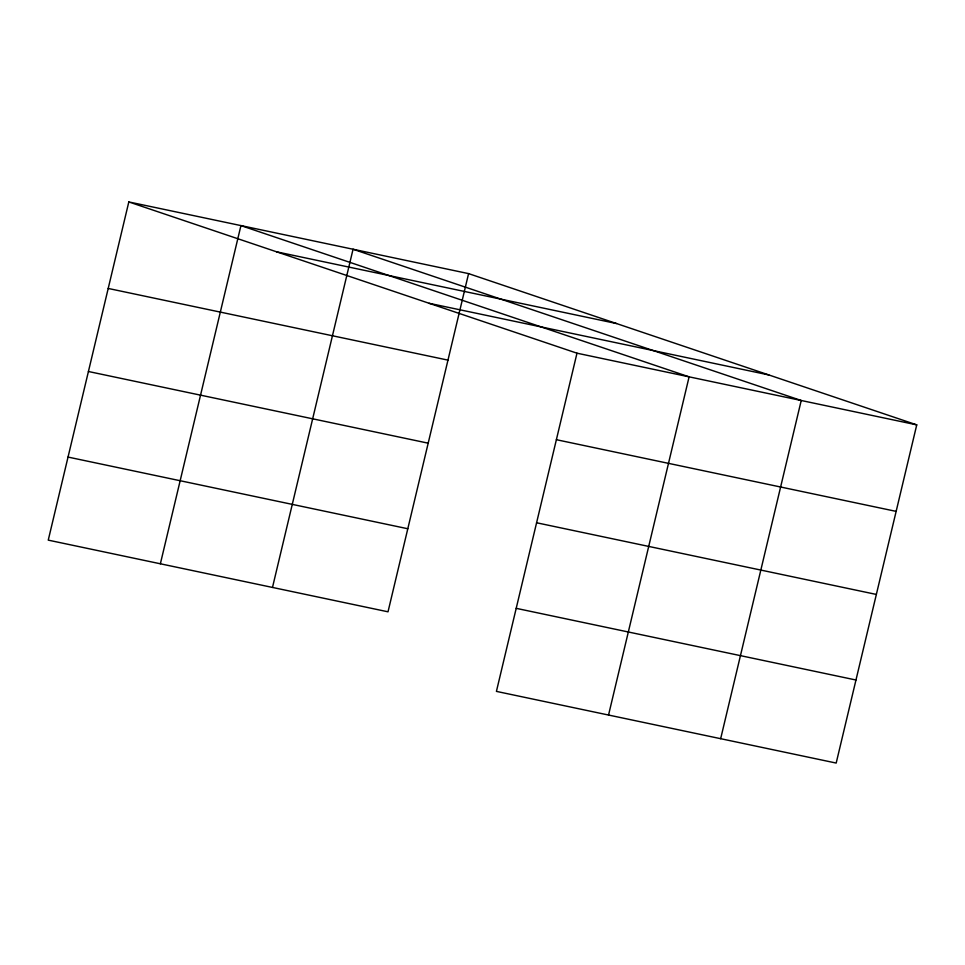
<?xml version="1.0" encoding="UTF-8"?>
<svg xmlns="http://www.w3.org/2000/svg" width="965" height="965" viewBox="0 0 965 965"><rect width="100%" height="100%" fill="white"/><g stroke="black" fill="none" stroke-linecap="round" stroke-linejoin="round"><path stroke-width="1.45" d="M128.815 201.938L48.25 540.135L388.014 611.81L468.58 273.614L128.815 201.938L576.986 353.19L916.75 424.865L836.185 763.062L496.42 691.386L576.986 353.19M160.371 563.777L240.936 225.593L689.106 376.845L608.541 715.041M272.492 587.432L353.057 249.247L801.227 400.499L720.662 738.695M276.714 251.853L616.478 323.528M429.087 303.287L768.852 374.951M108.213 288.451L447.965 360.126M556.383 439.702L896.135 511.378M88.418 371.501L428.183 443.176M536.588 522.765L876.353 594.44M68.032 457.072L407.797 528.748M516.203 608.336L855.967 680.011M468.58 273.614L916.75 424.865"/></g></svg>
